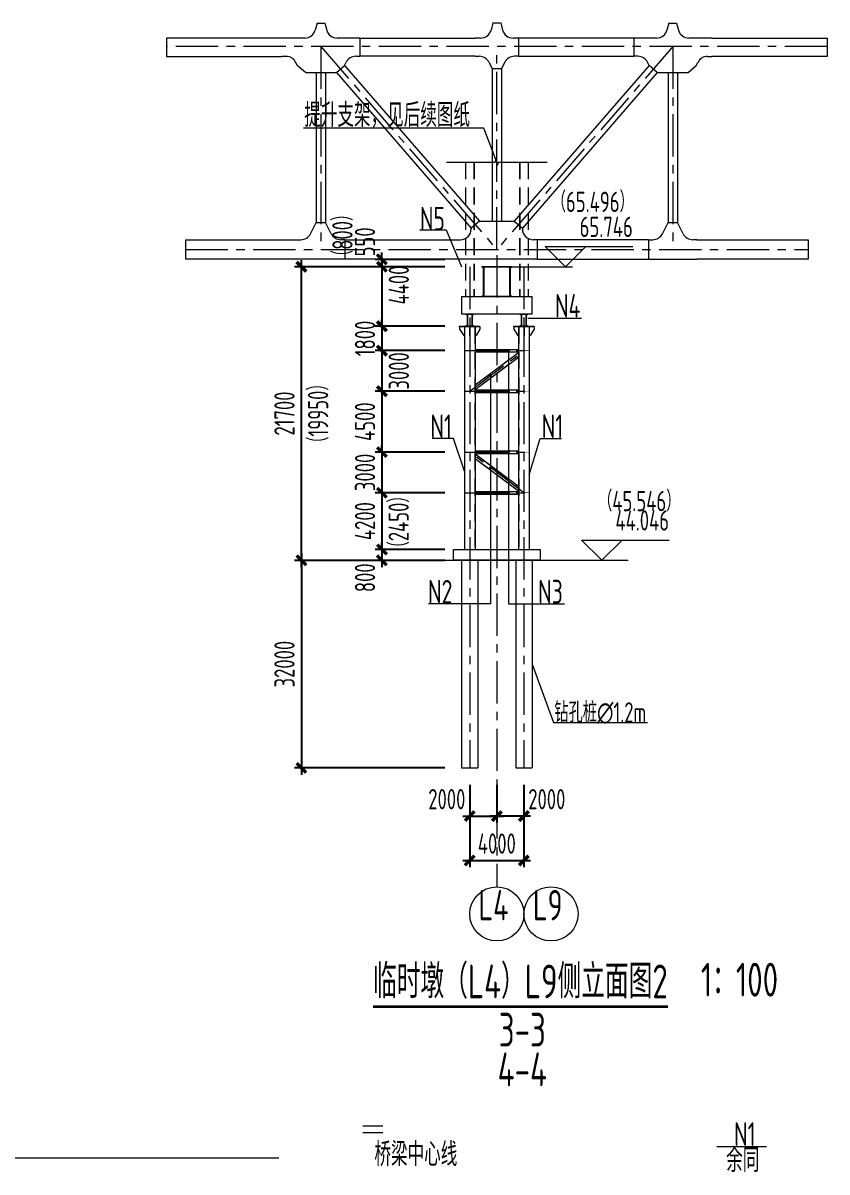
# Model space of a CAD drawing. Extents: x -2876908 to 633791, y -1383861 to 872234.
# Drawn here: x -1448369 to -1388950, y -783567 to -698629 of the extents above; entities that cross this region are included whole.
import ezdxf
from ezdxf.enums import TextEntityAlignment as Align

# ---------------------------------------------------------------- set-up
doc = ezdxf.new("R2010")
doc.units = 0
doc.header["$LTSCALE"] = 5
doc.header["$MEASUREMENT"] = 0
for name, pattern in [('CENTER', [2, 1.25, -0.25, 0.25, -0.25]), ('DASH', [0.35, 0.25, -0.1]), ('DASHED', [0.75, 0.5, -0.25])]:
    doc.linetypes.add(name, pattern=pattern)
doc.layers.get('0').update_dxf_attribs({"linetype": 'CONTINUOUS', "lineweight": 25})
doc.layers.get('DEFPOINTS').update_dxf_attribs({"color": 35, "linetype": 'CONTINUOUS', "lineweight": 13})
for name, color, linetype, lineweight in [('3中心线', 6, 'CENTER', 18), ('4虚线', 2, 'DASHED', 18), ('5标注', 3, 'CONTINUOUS', 15), ('6文本', 7, 'CONTINUOUS', 15), ('7边界线', 8, 'CONTINUOUS', 15), ('8轮廓线', 4, 'CONTINUOUS', 15), ('DIM', 3, 'CONTINUOUS', 0), ('REIND', 1, 'CONTINUOUS', 0), ('THIN', 7, 'CONTINUOUS', 0)]:
    doc.layers.add(name, color=color, linetype=linetype, lineweight=lineweight)
doc.layers.add('M_Dim', color=3, linetype='CONTINUOUS')
doc.styles.add('TSSD_Dimension', font='tssdeng.shx', dxfattribs={"width": 0.7, "bigfont": 'hztxt.shx'})
doc.styles.add('TSSD_NORM', font='tssdeng.shx', dxfattribs={"width": 0.7, "bigfont": 'hztxt.shx'})
doc.dimstyles.new('SJSYB-(50)$7', dxfattribs={"dimscale": 50, "dimtxt": 3.5, "dimasz": 1.5, "dimexe": 1, "dimexo": 1, "dimgap": 0.65, "dimtad": 1, "dimdec": 0, "dimzin": 0, "dimdsep": 46, "dimtxsty": 'TSSD_NORM', "dimblk": 'OBLIQUE', "dimcen": 0, "dimclrd": 256, "dimclre": 256, "dimclrt": 7, "dimadec": 0, "dimazin": 0, "dimtfac": 1, "dimtdec": 0, "dimtmove": 1, "dimatfit": 3, "dimldrblk": 'NONE', "dimfxl": 4, "dimfxlon": 1, "dimtolj": 1, "dimtzin": 0, "dimlwd": -1, "dimlwe": -1, "dimarcsym": 0})
doc.dimstyles.new('TSSD_100_100', dxfattribs={"dimtxt": 300, "dimasz": 100, "dimexe": 100, "dimexo": 250, "dimgap": 100, "dimtad": 1, "dimdec": 0, "dimzin": 0, "dimdsep": 46, "dimtxsty": 'TSSD_Dimension', "dimblk": 'ARCHTICK', "dimblk1": 'ARCHTICK', "dimblk2": 'ARCHTICK', "dimcen": 0, "dimdle": 100, "dimclrt": 7, "dimadec": 0, "dimazin": 0, "dimtfac": 1, "dimtdec": 0, "dimtix": 1, "dimtmove": 2, "dimatfit": 3, "dimfxl": 1, "dimtolj": 1, "dimtzin": 0, "dimarcsym": 0})

# ---------------------------------------------------------------- blocks, each defined once
blk = doc.blocks.new('LD')
at = {"layer": '3中心线', "ltscale": 500}
for p, q in [((-1150479, 4371), (-1199282, 4371)), ((-1187880, 4371), (-1174880, -10629)), ((-1187880, 4371), (-1187880, -10629)), ((-1174880, -10629), (-1174880, 4371)), ((-1161880, 4371), (-1174880, -10629)), ((-1161880, 4371), (-1161880, -10629)), ((-1197887, -10629), (-1151874, -10629))]:
    blk.add_line(p, q, dxfattribs=at)
at = {"layer": '8轮廓线'}
for p, q in [((-1188165, 6114), (-1188307, 5589)), ((-1188165, 6114), (-1187596, 6114)), ((-1187596, 6114), (-1187455, 5593)), ((-1175165, 6118), (-1175307, 5593)), ((-1175165, 6118), (-1174596, 6118)), ((-1174596, 6118), (-1174454, 5593)), ((-1162165, 6114), (-1162306, 5593)), ((-1162165, 6114), (-1161596, 6114)), ((-1161596, 6114), (-1161454, 5589)), ((-1189079, 4999), (-1199282, 4999)), ((-1199282, 4999), (-1199282, 3649)), ((-1185001, 5003), (-1186682, 5003)), ((-1185001, 5003), (-1176479, 5003)), ((-1185001, 5003), (-1185001, 3653)), ((-1176079, 5003), (-1176479, 5003)), ((-1173282, 5003), (-1173681, 5003)), ((-1164760, 5003), (-1173282, 5003)), ((-1173282, 5003), (-1173282, 3653)), ((-1163078, 5003), (-1164760, 5003)), ((-1164760, 5003), (-1164760, 3653)), ((-1159003, 4999), (-1160681, 4999)), ((-1159003, 4999), (-1150479, 4999)), ((-1150479, 4999), (-1150479, 3649)), ((-1199282, 3649), (-1190758, 3649)), ((-1190458, 3649), (-1190758, 3649)), ((-1185301, 3653), (-1185001, 3653)), ((-1176479, 3653), (-1185001, 3653)), ((-1176479, 3653), (-1176179, 3653)), ((-1173282, 3653), (-1173582, 3653)), ((-1173282, 3653), (-1164760, 3653)), ((-1164460, 3653), (-1164760, 3653)), ((-1159303, 3649), (-1159003, 3649)), ((-1150479, 3649), (-1159003, 3649)), ((-1189624, 2970), (-1189742, 3206)), ((-1189019, 2446), (-1189624, 2970)), ((-1186741, 2446), (-1186137, 2970)), ((-1186137, 2970), (-1186016, 3210)), ((-1186137, 2970), (-1176169, -8531)), ((-1175463, 3210), (-1175230, 2744)), ((-1175230, 2744), (-1175230, -8531)), ((-1175230, 2744), (-1174530, 2744)), ((-1174297, 3210), (-1174530, 2744)), ((-1174530, 2744), (-1174530, -8531)), ((-1163624, 2970), (-1173591, -8531)), ((-1163624, 2970), (-1163744, 3210)), ((-1163019, 2446), (-1163624, 2970)), ((-1160741, 2446), (-1160137, 2970)), ((-1160137, 2970), (-1160018, 3206)), ((-1189019, 2446), (-1186741, 2446)), ((-1188230, 2446), (-1188230, -8636)), ((-1187530, 2446), (-1187530, -8636)), ((-1186741, 2446), (-1176774, -9055)), ((-1163019, 2446), (-1172987, -9055)), ((-1163019, 2446), (-1160741, 2446)), ((-1162230, 2446), (-1162230, -8636)), ((-1161530, 2446), (-1161530, -8636)), ((-1188644, -9463), (-1188230, -8636)), ((-1188230, -8636), (-1187530, -8636)), ((-1187117, -9463), (-1187530, -8636)), ((-1176169, -8531), (-1176774, -9055)), ((-1176774, -9055), (-1176774, -9105)), ((-1176169, -8531), (-1173591, -8531)), ((-1173591, -8531), (-1172987, -9055)), ((-1172987, -9055), (-1172987, -9105)), ((-1162644, -9463), (-1162230, -8636)), ((-1162230, -8636), (-1161530, -8636)), ((-1161117, -9463), (-1161530, -8636)), ((-1197887, -9905), (-1197887, -11353)), ((-1197887, -9905), (-1189659, -9905)), ((-1189659, -9905), (-1189359, -9905)), ((-1186101, -9905), (-1186401, -9905)), ((-1186101, -9905), (-1186101, -11353)), ((-1186101, -9905), (-1177874, -9905)), ((-1177874, -9905), (-1177574, -9905)), ((-1171887, -9905), (-1172187, -9905)), ((-1171887, -9905), (-1171887, -11353)), ((-1163659, -9905), (-1171887, -9905)), ((-1163659, -9905), (-1163359, -9905)), ((-1163659, -9905), (-1163659, -11353)), ((-1160101, -9905), (-1160401, -9905)), ((-1160101, -9905), (-1151874, -9905)), ((-1151874, -9905), (-1151874, -11353)), ((-1186101, -11353), (-1197887, -11353)), ((-1171887, -11353), (-1186101, -11353)), ((-1171887, -11353), (-1160101, -11353)), ((-1151874, -11353), (-1160101, -11353))]:
    blk.add_line(p, q, dxfattribs=at)
for centre, start, end in [((-1189079, 5799), 270, 344.82495), ((-1186682, 5803), 195.17505, 270), ((-1176079, 5803), 270, 344.82495), ((-1173681, 5803), 195.17505, 270), ((-1163078, 5803), 270, 344.82495), ((-1160681, 5799), 195.17505, 270), ((-1190458, 2849), 26.56505, 90), ((-1185301, 2853), 90, 153.43495), ((-1176179, 2853), 26.56505, 90), ((-1173582, 2853), 90, 153.43495), ((-1164460, 2853), 26.56505, 90), ((-1159303, 2849), 90, 153.43495), ((-1177574, -9105), 269.99825, 0), ((-1172187, -9105), 180, 270.00175), ((-1189359, -9105), 270, 333.43495), ((-1186401, -9105), 206.56505, 270), ((-1163359, -9105), 270, 333.43495), ((-1160401, -9105), 206.56505, 270)]:
    blk.add_arc(centre, 800, start, end, dxfattribs=at)
blk = doc.blocks.new('_ArchTick')
at = {"color": 0, "linetype": 'ByBlock', "const_width": 0.5}
blk.add_lwpolyline([(-0.71, -0.71), (0.71, 0.71)], dxfattribs=at)
blk = doc.blocks.new('*D2464')
at = {"layer": 'DEFPOINTS', "color": 0, "transparency": 16777216}
for p in [(-1415952, -722851), (-1421843, -725851), (-1415952, -725851)]:
    blk.add_point(p, dxfattribs=at)
at = {"layer": 'DIM', "color": 0, "lineweight": -2, "transparency": 16777216}
for p, q in [((-1421843, -722351), (-1421843, -726351)), ((-1417202, -722851), (-1422343, -722851)), ((-1417202, -725851), (-1422343, -725851))]:
    blk.add_line(p, q, dxfattribs=at)
at = {"layer": 'DIM', "color": 0, "lineweight": -2, "transparency": 16777216, "xscale": 500, "yscale": 500, "zscale": 500}
for p, rotation in [((-1421843, -722851), 90), ((-1421843, -725851), 270)]:
    blk.add_blockref('_ArchTick', p, dxfattribs=dict(at, rotation=rotation))
at = {"layer": 'DIM', "color": 7, "transparency": 16777216, "insert": (-1420593, -724351), "char_height": 1500, "attachment_point": 5, "rotation": 90, "style": 'TSSD_Dimension'}
blk.add_mtext('\\A1;3000', dxfattribs=at)
blk = doc.blocks.new('*D2465')
at = {"layer": 'DEFPOINTS', "color": 0, "transparency": 16777216}
for p in [(-1421843, -716101), (-1415952, -716101), (-1415952, -716651)]:
    blk.add_point(p, dxfattribs=at)
at = {"layer": 'DIM', "color": 0, "lineweight": -2, "transparency": 16777216}
for p, q in [((-1421843, -716101), (-1421843, -715601)), ((-1417202, -716101), (-1422343, -716101)), ((-1417202, -716651), (-1422343, -716651)), ((-1421843, -716651), (-1421843, -716101)), ((-1421843, -716651), (-1421843, -717151))]:
    blk.add_line(p, q, dxfattribs=at)
at = {"layer": 'DIM', "color": 0, "lineweight": -2, "transparency": 16777216, "xscale": 500, "yscale": 500, "zscale": 500}
for p, rotation in [((-1421843, -716101), 270), ((-1421843, -716651), 90)]:
    blk.add_blockref('_ArchTick', p, dxfattribs=dict(at, rotation=rotation))
at = {"layer": 'DIM', "color": 7, "transparency": 16777216, "insert": (-1423093, -714810), "char_height": 1500, "attachment_point": 5, "rotation": 90, "style": 'TSSD_Dimension'}
blk.add_mtext('\\A1;550', dxfattribs=at)
blk = doc.blocks.new('*D2466')
at = {"layer": 'DEFPOINTS', "color": 0, "transparency": 16777216}
for p in [(-1427794, -716651), (-1415952, -716651), (-1415952, -738351)]:
    blk.add_point(p, dxfattribs=at)
at = {"layer": 'DIM', "color": 0, "lineweight": -2, "transparency": 16777216}
for p, q in [((-1417202, -716651), (-1428294, -716651)), ((-1427794, -738851), (-1427794, -716151)), ((-1417202, -738351), (-1428294, -738351))]:
    blk.add_line(p, q, dxfattribs=at)
at = {"layer": 'DIM', "color": 0, "lineweight": -2, "transparency": 16777216, "xscale": 500, "yscale": 500, "zscale": 500}
for p, rotation in [((-1427794, -716651), 90), ((-1427794, -738351), 270)]:
    blk.add_blockref('_ArchTick', p, dxfattribs=dict(at, rotation=rotation))
at = {"layer": 'DIM', "color": 7, "transparency": 16777216, "insert": (-1429044, -727501), "char_height": 1500, "attachment_point": 5, "rotation": 90, "style": 'TSSD_Dimension'}
blk.add_mtext('\\A1;21700', dxfattribs=at)
blk = doc.blocks.new('*D2467')
at = {"layer": 'DEFPOINTS', "color": 0, "transparency": 16777216}
for p in [(-1415352, -753697), (-1413352, -753697), (-1413352, -757260)]:
    blk.add_point(p, dxfattribs=at)
at = {"layer": 'DIM', "color": 0, "lineweight": -2, "transparency": 16777216}
for p, q in [((-1415352, -754947), (-1415352, -757760)), ((-1413352, -754947), (-1413352, -757760)), ((-1415852, -757260), (-1412852, -757260))]:
    blk.add_line(p, q, dxfattribs=at)
at = {"layer": 'DIM', "color": 0, "lineweight": -2, "transparency": 16777216, "xscale": 500, "yscale": 500, "zscale": 500, "rotation": 180}
blk.add_blockref('_ArchTick', (-1415352, -757260), dxfattribs=at)
at = {"layer": 'DIM', "color": 0, "lineweight": -2, "transparency": 16777216, "xscale": 500, "yscale": 500, "zscale": 500}
blk.add_blockref('_ArchTick', (-1413352, -757260), dxfattribs=at)
at = {"layer": 'DIM', "color": 7, "transparency": 16777216, "insert": (-1417046, -756010), "char_height": 1500, "attachment_point": 5, "style": 'TSSD_Dimension'}
blk.add_mtext('\\A1;2000', dxfattribs=at)
blk = doc.blocks.new('*D2468')
at = {"layer": 'DEFPOINTS', "color": 0, "transparency": 16777216}
for p in [(-1413352, -753697), (-1411352, -753697), (-1413352, -757260)]:
    blk.add_point(p, dxfattribs=at)
at = {"layer": 'DIM', "color": 0, "lineweight": -2, "transparency": 16777216}
for p, q in [((-1413352, -754947), (-1413352, -757760)), ((-1411352, -754947), (-1411352, -757760)), ((-1410852, -757260), (-1413852, -757260))]:
    blk.add_line(p, q, dxfattribs=at)
at = {"layer": 'DIM', "color": 0, "lineweight": -2, "transparency": 16777216, "xscale": 500, "yscale": 500, "zscale": 500, "rotation": 180}
blk.add_blockref('_ArchTick', (-1413352, -757260), dxfattribs=at)
at = {"layer": 'DIM', "color": 0, "lineweight": -2, "transparency": 16777216, "xscale": 500, "yscale": 500, "zscale": 500}
blk.add_blockref('_ArchTick', (-1411352, -757260), dxfattribs=at)
at = {"layer": 'DIM', "color": 7, "transparency": 16777216, "insert": (-1409657, -756010), "char_height": 1500, "attachment_point": 5, "style": 'TSSD_Dimension'}
blk.add_mtext('\\A1;2000', dxfattribs=at)
blk = doc.blocks.new('*D2469')
at = {"layer": 'DEFPOINTS', "color": 0, "transparency": 16777216}
for p in [(-1415352, -753697), (-1411352, -753697), (-1411352, -760539)]:
    blk.add_point(p, dxfattribs=at)
at = {"layer": 'DIM', "color": 0, "lineweight": -2, "transparency": 16777216}
for p, q in [((-1415352, -754947), (-1415352, -761039)), ((-1411352, -754947), (-1411352, -761039)), ((-1415852, -760539), (-1410852, -760539))]:
    blk.add_line(p, q, dxfattribs=at)
at = {"layer": 'DIM', "color": 0, "lineweight": -2, "transparency": 16777216, "xscale": 500, "yscale": 500, "zscale": 500, "rotation": 180}
blk.add_blockref('_ArchTick', (-1415352, -760539), dxfattribs=at)
at = {"layer": 'DIM', "color": 0, "lineweight": -2, "transparency": 16777216, "xscale": 500, "yscale": 500, "zscale": 500}
blk.add_blockref('_ArchTick', (-1411352, -760539), dxfattribs=at)
at = {"layer": 'DIM', "color": 7, "transparency": 16777216, "insert": (-1413352, -759289), "char_height": 1500, "attachment_point": 5, "style": 'TSSD_Dimension'}
blk.add_mtext('\\A1;4000', dxfattribs=at)
blk = doc.blocks.new('_None')
blk = doc.blocks.new('_Oblique')
at = {"color": 0, "linetype": 'ByBlock', "lineweight": -2}
blk.add_line((-0.5, -0.5), (0.5, 0.5), dxfattribs=at)
blk = doc.blocks.new('*D2470')
at = {"layer": 'DEFPOINTS', "color": 0, "transparency": 16777216}
for p in [(-1415952, -716651), (-1421843, -721051), (-1415952, -721051)]:
    blk.add_point(p, dxfattribs=at)
at = {"layer": 'DIM', "color": 0, "lineweight": -2, "transparency": 16777216}
for p, q in [((-1417202, -716651), (-1422343, -716651)), ((-1421843, -716151), (-1421843, -721551)), ((-1417202, -721051), (-1422343, -721051))]:
    blk.add_line(p, q, dxfattribs=at)
at = {"layer": 'DIM', "color": 0, "lineweight": -2, "transparency": 16777216, "xscale": 500, "yscale": 500, "zscale": 500}
for p, rotation in [((-1421843, -716651), 90), ((-1421843, -721051), 270)]:
    blk.add_blockref('_ArchTick', p, dxfattribs=dict(at, rotation=rotation))
at = {"layer": 'DIM', "color": 7, "transparency": 16777216, "insert": (-1420593, -718001), "char_height": 1500, "attachment_point": 5, "rotation": 90, "style": 'TSSD_Dimension'}
blk.add_mtext('\\A1;4400', dxfattribs=at)
blk = doc.blocks.new('*D2471')
at = {"layer": 'DEFPOINTS', "color": 0, "transparency": 16777216}
for p in [(-1415952, -721051), (-1421843, -722851), (-1415952, -722851)]:
    blk.add_point(p, dxfattribs=at)
at = {"layer": 'DIM', "color": 0, "lineweight": -2, "transparency": 16777216}
for p, q in [((-1417202, -721051), (-1422343, -721051)), ((-1421843, -721051), (-1421843, -720551)), ((-1421843, -721051), (-1421843, -722851)), ((-1417202, -722851), (-1422343, -722851)), ((-1421843, -722851), (-1421843, -723351))]:
    blk.add_line(p, q, dxfattribs=at)
at = {"layer": 'DIM', "color": 0, "lineweight": -2, "transparency": 16777216, "xscale": 500, "yscale": 500, "zscale": 500}
for p, rotation in [((-1421843, -721051), 270), ((-1421843, -722851), 90)]:
    blk.add_blockref('_ArchTick', p, dxfattribs=dict(at, rotation=rotation))
at = {"layer": 'DIM', "color": 7, "transparency": 16777216, "insert": (-1423093, -721951), "char_height": 1500, "attachment_point": 5, "rotation": 90, "style": 'TSSD_Dimension'}
blk.add_mtext('\\A1;1800', dxfattribs=at)
blk = doc.blocks.new('*D2472')
at = {"layer": 'DEFPOINTS', "color": 0, "transparency": 16777216}
for p in [(-1415952, -725851), (-1421843, -730351), (-1415952, -730351)]:
    blk.add_point(p, dxfattribs=at)
at = {"layer": 'DIM', "color": 0, "lineweight": -2, "transparency": 16777216}
for p, q in [((-1421843, -725351), (-1421843, -730851)), ((-1417202, -725851), (-1422343, -725851)), ((-1417202, -730351), (-1422343, -730351))]:
    blk.add_line(p, q, dxfattribs=at)
at = {"layer": 'DIM', "color": 0, "lineweight": -2, "transparency": 16777216, "xscale": 500, "yscale": 500, "zscale": 500}
for p, rotation in [((-1421843, -725851), 90), ((-1421843, -730351), 270)]:
    blk.add_blockref('_ArchTick', p, dxfattribs=dict(at, rotation=rotation))
at = {"layer": 'DIM', "color": 7, "transparency": 16777216, "insert": (-1423093, -728101), "char_height": 1500, "attachment_point": 5, "rotation": 90, "style": 'TSSD_Dimension'}
blk.add_mtext('\\A1;4500', dxfattribs=at)
blk = doc.blocks.new('*D2473')
at = {"layer": 'DEFPOINTS', "color": 0, "transparency": 16777216}
for p in [(-1415952, -730351), (-1421843, -733351), (-1415952, -733351)]:
    blk.add_point(p, dxfattribs=at)
at = {"layer": 'DIM', "color": 0, "lineweight": -2, "transparency": 16777216}
for p, q in [((-1417202, -730351), (-1422343, -730351)), ((-1421843, -730351), (-1421843, -729851)), ((-1421843, -730351), (-1421843, -733351)), ((-1417202, -733351), (-1422343, -733351)), ((-1421843, -733351), (-1421843, -733851))]:
    blk.add_line(p, q, dxfattribs=at)
at = {"layer": 'DIM', "color": 0, "lineweight": -2, "transparency": 16777216, "xscale": 500, "yscale": 500, "zscale": 500}
for p, rotation in [((-1421843, -730351), 270), ((-1421843, -733351), 90)]:
    blk.add_blockref('_ArchTick', p, dxfattribs=dict(at, rotation=rotation))
at = {"layer": 'DIM', "color": 7, "transparency": 16777216, "insert": (-1423093, -731851), "char_height": 1500, "attachment_point": 5, "rotation": 90, "style": 'TSSD_Dimension'}
blk.add_mtext('\\A1;3000', dxfattribs=at)
blk = doc.blocks.new('*D2474')
at = {"layer": 'DEFPOINTS', "color": 0, "transparency": 16777216}
for p in [(-1415952, -733351), (-1421843, -737551), (-1415952, -737551)]:
    blk.add_point(p, dxfattribs=at)
at = {"layer": 'DIM', "color": 0, "lineweight": -2, "transparency": 16777216}
for p, q in [((-1421843, -732851), (-1421843, -738051)), ((-1417202, -733351), (-1422343, -733351)), ((-1417202, -737551), (-1422343, -737551))]:
    blk.add_line(p, q, dxfattribs=at)
at = {"layer": 'DIM', "color": 0, "lineweight": -2, "transparency": 16777216, "xscale": 500, "yscale": 500, "zscale": 500}
for p, rotation in [((-1421843, -733351), 90), ((-1421843, -737551), 270)]:
    blk.add_blockref('_ArchTick', p, dxfattribs=dict(at, rotation=rotation))
at = {"layer": 'DIM', "color": 7, "transparency": 16777216, "insert": (-1423093, -735451), "char_height": 1500, "attachment_point": 5, "rotation": 90, "style": 'TSSD_Dimension'}
blk.add_mtext('\\A1;4200', dxfattribs=at)
blk = doc.blocks.new('*D2475')
at = {"layer": 'DEFPOINTS', "color": 0, "transparency": 16777216}
for p in [(-1415952, -737551), (-1421843, -738351), (-1415952, -738351)]:
    blk.add_point(p, dxfattribs=at)
at = {"layer": 'DIM', "color": 0, "lineweight": -2, "transparency": 16777216}
for p, q in [((-1421843, -737551), (-1421843, -737051)), ((-1417202, -737551), (-1422343, -737551)), ((-1421843, -737551), (-1421843, -738351)), ((-1417202, -738351), (-1422343, -738351)), ((-1421843, -738351), (-1421843, -738851))]:
    blk.add_line(p, q, dxfattribs=at)
at = {"layer": 'DIM', "color": 0, "lineweight": -2, "transparency": 16777216, "xscale": 500, "yscale": 500, "zscale": 500}
for p, rotation in [((-1421843, -737551), 270), ((-1421843, -738351), 90)]:
    blk.add_blockref('_ArchTick', p, dxfattribs=dict(at, rotation=rotation))
at = {"layer": 'DIM', "color": 7, "transparency": 16777216, "insert": (-1423093, -739641), "char_height": 1500, "attachment_point": 5, "rotation": 90, "style": 'TSSD_Dimension'}
blk.add_mtext('\\A1;800', dxfattribs=at)
blk = doc.blocks.new('*D2476')
at = {"layer": 'DEFPOINTS', "color": 0, "transparency": 16777216}
for p in [(-1415952, -738351), (-1427794, -753697), (-1415952, -753697)]:
    blk.add_point(p, dxfattribs=at)
at = {"layer": 'DIM', "color": 0, "lineweight": -2, "transparency": 16777216}
for p, q in [((-1427794, -737851), (-1427794, -754197)), ((-1417202, -738351), (-1428294, -738351)), ((-1417202, -753697), (-1428294, -753697))]:
    blk.add_line(p, q, dxfattribs=at)
at = {"layer": 'DIM', "color": 0, "lineweight": -2, "transparency": 16777216, "xscale": 500, "yscale": 500, "zscale": 500}
for p, rotation in [((-1427794, -738351), 90), ((-1427794, -753697), 270)]:
    blk.add_blockref('_ArchTick', p, dxfattribs=dict(at, rotation=rotation))
at = {"layer": 'DIM', "color": 7, "transparency": 16777216, "insert": (-1429044, -746024), "char_height": 1500, "attachment_point": 5, "rotation": 90, "style": 'TSSD_Dimension'}
blk.add_mtext('\\A1;32000', dxfattribs=at)

msp = doc.modelspace()

# ---------------------------------------------------------------- linework, layer by layer
at = {"layer": '3中心线', "ltscale": 500}
for p, q in [((-1413351.647, -715796.721), (-1413351.647, -762538.576)), ((-1415351.647, -716650.721), (-1415351.647, -753697.114)), ((-1411351.647, -716650.721), (-1411351.647, -753697.114)), ((-1415666.647, -722850.721), (-1410951.647, -722850.721)), ((-1415351.647, -725850.721), (-1411351.647, -722850.721)), ((-1415666.647, -725850.721), (-1411036.647, -725850.721)), ((-1415666.647, -730350.721), (-1411036.647, -730350.721)), ((-1411351.647, -733350.721), (-1415351.647, -730350.721)), ((-1415666.647, -733350.721), (-1411036.647, -733350.721))]:
    msp.add_line(p, q, dxfattribs=at)
at = {"layer": '4虚线', "ltscale": 500}
for p, q in [((-1415666.647, -708922.573), (-1415666.647, -718850.721)), ((-1415656.647, -708922.573), (-1415656.647, -718850.721)), ((-1415046.647, -708922.573), (-1415046.647, -718850.721)), ((-1415036.647, -708922.573), (-1415036.647, -718850.721)), ((-1411666.647, -708922.573), (-1411666.647, -718850.721)), ((-1411656.647, -708922.573), (-1411656.647, -718850.721)), ((-1411046.647, -708922.573), (-1411046.647, -718850.721)), ((-1411036.647, -708922.573), (-1411036.647, -718850.721)), ((-1415735.647, -721080.721), (-1415735.647, -737550.721)), ((-1414967.647, -721080.721), (-1414967.647, -737550.721)), ((-1411735.647, -721080.721), (-1411735.647, -737550.721)), ((-1410967.647, -721080.721), (-1410967.647, -737550.721)), ((-1414951.647, -722759.721), (-1411751.647, -722759.721)), ((-1414951.647, -722941.721), (-1411751.647, -722941.721)), ((-1414951.647, -725390.096), (-1411751.647, -722990.096)), ((-1414951.647, -725711.346), (-1411751.647, -723311.346)), ((-1414951.647, -725759.721), (-1411751.647, -725759.721)), ((-1414951.647, -725941.721), (-1411751.647, -725941.721)), ((-1414951.647, -730259.721), (-1411751.647, -730259.721)), ((-1414951.647, -730441.721), (-1411751.647, -730441.721)), ((-1414951.647, -730490.096), (-1411751.647, -732890.096)), ((-1414951.647, -730811.346), (-1411751.647, -733211.346)), ((-1414951.647, -733259.721), (-1411751.647, -733259.721)), ((-1414951.647, -733441.721), (-1411751.647, -733441.721))]:
    msp.add_line(p, q, dxfattribs=at)
at = {"layer": '5标注'}
for p, q in [((-1414306.966, -706405.527), (-1427636.217, -706405.527)), ((-1413351.647, -708922.573), (-1414306.966, -706405.527)), ((-1419039.769, -713923.334), (-1417095.726, -713923.334)), ((-1417095.726, -713923.334), (-1415951.647, -716650.721)), ((-1411051.647, -720445.851), (-1407099.215, -720445.851)), ((-1409155.043, -750336.921), (-1402225.495, -750336.921)), ((-1397083.831, -781673.351), (-1393430.118, -781673.351)), ((-1429462.071, -782538.736), (-1452145.256, -782538.736))]:
    msp.add_line(p, q, dxfattribs=at)
at = {"layer": '5标注', "linetype": 'DASH', "ltscale": 100, "const_width": 30, "flags": 128}
for points in [[(-1415751.647, -722850.721), (-1414951.647, -722850.721)], [(-1411751.647, -722850.721), (-1410951.647, -722850.721)], [(-1415751.647, -725850.721), (-1414951.647, -725850.721)], [(-1411751.647, -725850.721), (-1410951.647, -725850.721)], [(-1415751.647, -730350.721), (-1414951.647, -730350.721)], [(-1411751.647, -730350.721), (-1410951.647, -730350.721)], [(-1415751.647, -733350.721), (-1414951.647, -733350.721)], [(-1411751.647, -733350.721), (-1410951.647, -733350.721)]]:
    msp.add_lwpolyline(points, dxfattribs=at)
at = {"layer": '5标注'}
for points in [[(-1412486.895, -722850.721), (-1412486.895, -741577.646), (-1408344.134, -741577.646)], [(-1413822.851, -724704.124), (-1413822.851, -741577.646), (-1418388.953, -741577.646)], [(-1410751.647, -746023.918), (-1409155.043, -750336.921)]]:
    msp.add_lwpolyline(points, dxfattribs=at)
for centre in [(-1413351.647, -764488.576), (-1409351.647, -764488.576)]:
    msp.add_circle(centre, 2000, dxfattribs=at)
at = {"layer": '6文本'}
for points in [[(-1415651.647, -721050.721), (-1415051.647, -721050.721), (-1415051.647, -721020.721), (-1415151.647, -721020.721), (-1415151.647, -720180.721), (-1415051.647, -720180.721), (-1415051.647, -720150.721), (-1415651.647, -720150.721), (-1415651.647, -720180.721), (-1415551.647, -720180.721), (-1415551.647, -721020.721), (-1415651.647, -721020.721)], [(-1415521.647, -721020.721), (-1415181.647, -721020.721), (-1415181.647, -720180.721), (-1415521.647, -720180.721)], [(-1411651.647, -721050.721), (-1411051.647, -721050.721), (-1411051.647, -721020.721), (-1411151.647, -721020.721), (-1411151.647, -720180.721), (-1411051.647, -720180.721), (-1411051.647, -720150.721), (-1411651.647, -720150.721), (-1411651.647, -720180.721), (-1411551.647, -720180.721), (-1411551.647, -721020.721), (-1411651.647, -721020.721)], [(-1411521.647, -721020.721), (-1411181.647, -721020.721), (-1411181.647, -720180.721), (-1411521.647, -720180.721)]]:
    msp.add_lwpolyline(points, close=True, dxfattribs=at)
at = {"layer": '7边界线'}
msp.add_line((-1424705.441, -738350.721), (-1403639.647, -738350.721), dxfattribs=at)
at = {"layer": '8轮廓线'}
for p, q in [((-1415951.647, -718850.721), (-1410751.647, -718850.721)), ((-1415951.647, -718850.721), (-1415951.647, -720150.721)), ((-1410751.647, -718880.721), (-1415951.647, -718880.721)), ((-1410751.647, -720150.721), (-1410751.647, -718850.721)), ((-1415951.647, -720120.721), (-1410751.647, -720120.721)), ((-1410751.647, -720150.721), (-1415951.647, -720150.721)), ((-1416101.647, -721080.721), (-1416101.647, -721050.721)), ((-1416101.647, -721050.721), (-1414601.647, -721050.721)), ((-1414601.647, -721080.721), (-1416101.647, -721080.721)), ((-1416101.647, -721080.721), (-1416101.647, -721250.721)), ((-1415751.647, -721050.721), (-1414951.647, -721050.721)), ((-1415751.647, -721080.721), (-1415751.647, -737550.721)), ((-1415361.647, -721080.721), (-1415361.647, -721730.721)), ((-1415341.647, -721080.721), (-1415341.647, -721730.721)), ((-1414951.647, -721080.721), (-1414951.647, -737550.721)), ((-1414601.647, -721080.721), (-1414601.647, -721050.721)), ((-1414601.647, -721080.721), (-1414601.647, -721250.721)), ((-1412101.647, -721080.721), (-1412101.647, -721050.721)), ((-1412101.647, -721050.721), (-1410601.647, -721050.721)), ((-1410601.647, -721080.721), (-1412101.647, -721080.721)), ((-1412101.647, -721080.721), (-1412101.647, -721250.721)), ((-1411751.647, -721050.721), (-1410951.647, -721050.721)), ((-1411751.647, -721050.721), (-1410951.647, -721050.721)), ((-1411751.647, -721080.721), (-1411751.647, -737550.721)), ((-1411361.647, -721080.721), (-1411361.647, -721730.721)), ((-1411341.647, -721080.721), (-1411341.647, -721730.721)), ((-1410951.647, -721080.721), (-1410951.647, -737550.721)), ((-1410601.647, -721080.721), (-1410601.647, -721050.721)), ((-1410601.647, -721080.721), (-1410601.647, -721250.721)), ((-1416101.647, -721250.721), (-1415801.647, -721730.721)), ((-1415801.647, -721730.721), (-1415751.647, -721730.721)), ((-1415341.647, -721730.721), (-1415361.647, -721730.721)), ((-1414885.943, -721730.721), (-1414951.647, -721730.721)), ((-1414601.647, -721250.721), (-1414885.943, -721730.721)), ((-1412101.647, -721250.721), (-1411801.647, -721730.721)), ((-1411801.647, -721730.721), (-1411751.647, -721730.721)), ((-1411341.647, -721730.721), (-1411361.647, -721730.721)), ((-1410885.943, -721730.721), (-1410951.647, -721730.721)), ((-1410601.647, -721250.721), (-1410885.943, -721730.721)), ((-1414951.647, -722753.721), (-1411751.647, -722753.721)), ((-1414951.647, -722947.721), (-1411751.647, -722947.721)), ((-1414951.647, -725380.096), (-1411751.647, -722980.096)), ((-1414951.647, -725721.346), (-1411751.647, -723321.346)), ((-1414951.647, -725753.721), (-1411751.647, -725753.721)), ((-1414951.647, -725947.721), (-1411751.647, -725947.721)), ((-1414951.647, -730253.721), (-1411751.647, -730253.721)), ((-1414951.647, -730447.721), (-1411751.647, -730447.721)), ((-1414951.647, -730480.096), (-1411751.647, -732880.096)), ((-1414951.647, -730821.346), (-1411751.647, -733221.346)), ((-1414951.647, -733253.721), (-1411751.647, -733253.721)), ((-1414951.647, -733447.721), (-1411751.647, -733447.721)), ((-1415951.647, -738350.721), (-1415951.647, -753697.114)), ((-1414751.647, -738350.721), (-1414751.647, -753697.114)), ((-1411951.647, -738350.721), (-1411951.647, -753697.114)), ((-1410751.647, -738350.721), (-1410751.647, -753697.114)), ((-1415951.647, -753697.114), (-1414751.647, -753697.114)), ((-1411951.647, -753697.114), (-1410751.647, -753697.114))]:
    msp.add_line(p, q, dxfattribs=at)
for points in [[(-1414451.647, -718850.721), (-1412251.647, -718850.721), (-1412251.647, -718820.721), (-1412351.647, -718820.721), (-1412351.647, -716680.721), (-1412251.647, -716680.721), (-1412251.647, -716650.721), (-1414451.647, -716650.721), (-1414451.647, -716680.721), (-1414351.647, -716680.721), (-1414351.647, -718820.721), (-1414451.647, -718820.721)], [(-1414321.647, -718820.721), (-1412381.647, -718820.721), (-1412381.647, -716680.721), (-1414321.647, -716680.721)], [(-1416551.647, -738350.721), (-1416551.647, -737550.721), (-1410151.647, -737550.721), (-1410151.647, -738350.721)]]:
    msp.add_lwpolyline(points, close=True, dxfattribs=at)
at = {"layer": 'M_Dim'}
msp.add_lwpolyline([(-1422498.727, -771352.291, 200, 200, 0), (-1400698.62, -771352.291, 200, 200, 0)], format="xyseb", dxfattribs=at)
at = {"layer": 'REIND', "const_width": 100}
for points in [[(-1412536.895, -722850.721, 1), (-1412436.895, -722850.721, 1)], [(-1413872.851, -724704.124, 1), (-1413772.851, -724704.124, 1)], [(-1412536.895, -725850.721, 1), (-1412436.895, -725850.721, 1)], [(-1412536.895, -730350.721, 1), (-1412436.895, -730350.721, 1)], [(-1413872.851, -731497.318, 1), (-1413772.851, -731497.318, 1)], [(-1412536.895, -733350.721, 1), (-1412436.895, -733350.721, 1)]]:
    msp.add_lwpolyline(points, format="xyb", close=True, dxfattribs=at)
at = {"layer": 'THIN'}
for p, q in [((-1408270.248, -716650.721), (-1409770.248, -715150.721)), ((-1409770.248, -715150.721), (-1406770.248, -715150.721)), ((-1408270.248, -716650.721), (-1406770.248, -715150.721)), ((-1406770.248, -715150.721), (-1403303.902, -715150.721)), ((-1412251.647, -716650.721), (-1407752.845, -716650.721)), ((-1405589.181, -738350.721), (-1407089.181, -736850.721)), ((-1407089.181, -736850.721), (-1404089.181, -736850.721)), ((-1405589.181, -738350.721), (-1404089.181, -736850.721)), ((-1404089.181, -736850.721), (-1400622.834, -736850.721)), ((-1408070.58, -738350.721), (-1404089.181, -738350.721)), ((-1421764.172, -780180.968), (-1423264.172, -780180.968)), ((-1421764.172, -780680.968), (-1423264.172, -780680.968))]:
    msp.add_line(p, q, dxfattribs=at)
at = {"layer": 'THIN', "flags": 128}
msp.add_lwpolyline([(-1417078.28, -708922.573), (-1413481.647, -708922.573), (-1413411.647, -708702.573), (-1413291.647, -709142.573), (-1413221.647, -708922.573), (-1409625.014, -708922.573)], dxfattribs=at)

# ---------------------------------------------------------------- block references
at = {"layer": '5标注'}
msp.add_blockref('LD', (-238471.342, -704747.316), dxfattribs=at)

# ---------------------------------------------------------------- texts
at = {"layer": '5标注', "color": 7, "style": 'TSSD_NORM', "width": 0.7}
for s, p in [('N1', (-1395818.046, -781640.851)), ('余同', (-1396400.238, -783563.047))]:
    msp.add_text(s, height=1750, dxfattribs=at).set_placement(p)
at = {"layer": '5标注', "color": 7, "char_height": 1750, "style": 'TSSD_NORM'}
for s, insert, attachment_point in [('提升支架，见后续图纸', (-1415332.572, -706373.027), 9), ('N5', (-1419039.769, -713973.334), 7), ('N4', (-1409055.722, -720413.351), 7), ('N1', (-1416666.242, -729317.742), 9), ('N1', (-1410037.052, -729317.742), 7), ('N2', (-1416636.818, -741545.146), 9), ('N3', (-1410300.64, -741545.146), 7), ('桥梁中心线', (-1422397.972, -783140.95), 7)]:
    msp.add_mtext(s, dxfattribs=dict(at, insert=insert, attachment_point=attachment_point))
at = {"layer": '6文本', "style": 'TSSD_NORM', "width": 0.7}
for s, p in [('临时墩（L4）L9侧立面图2 ', (-1411075.78, -769349.086)), ('1：100', (-1395415.261, -769349.086)), ('3-3', (-1411467.267, -773038.367)), ('4-4', (-1411467.267, -775976.925))]:
    msp.add_text(s, height=2500, dxfattribs=at).set_placement(p, align=Align.MIDDLE)
at = {"layer": 'DIM', "color": 7, "style": 'TSSD_Dimension', "width": 0.7}
for s, height, p in [('（65.496）', 1500, (-1403228.412, -713052.215)), ('65.746', 1500, (-1403303.902, -714900.721)), ('（45.546）', 1500, (-1399782.77, -735168.615)), ('44.046', 1500, (-1400622.834, -736600.721)), ('L4', 2250, (-1412493.172, -765640.335)), ('L9', 2250, (-1408493.172, -765640.335))]:
    msp.add_text(s, height=height, dxfattribs=at).set_placement(p, align=Align.BOTTOM_RIGHT)
msp.add_text('钻孔桩∅1.2m', height=1500, dxfattribs=at).set_placement((-1409099.267, -750336.921))
at = {"layer": 'DIM', "color": 7, "char_height": 1500, "attachment_point": 5, "rotation": 90, "style": 'TSSD_Dimension'}
for s, insert in [('\\A1;（800）', (-1424742.936, -714333.195)), ('\\A1;（19950）', (-1426544.327, -727500.721)), ('\\A1;（2450）', (-1420592.505, -735511.477))]:
    msp.add_mtext(s, dxfattribs=dict(at, insert=insert))

# ---------------------------------------------------------------- dimensions: what is measured, and where the dimension line sits
at = {"layer": 'DIM'}
for base, p1, p2, angle, picture, middle in [((-1421842.505, -716100.721), (-1415951.647, -716650.721), (-1415951.647, -716100.721), 90, '*D2465', (-1423092.505, -714810.336)), ((-1421842.505, -721050.721), (-1415951.647, -716650.721), (-1415951.647, -721050.721), 90, '*D2470', (-1420592.505, -718000.721)), ((-1421842.505, -725850.721), (-1415951.647, -722850.721), (-1415951.647, -725850.721), 90, '*D2464', (-1420592.505, -724350.721)), ((-1421842.505, -738350.721), (-1415951.647, -737550.721), (-1415951.647, -738350.721), 90, '*D2475', (-1423092.505, -739641.105)), ((-1413351.647, -757259.613), (-1411351.647, -753697.114), (-1413351.647, -753697.114), 180, '*D2468', (-1409657.416, -756009.613))]:
    dim = msp.add_linear_dim(base=base, p1=p1, p2=p2, angle=angle, dimstyle='TSSD_100_100', override={"dimtxt": 1500, "dimasz": 500, "dimexe": 500, "dimexo": 1250, "dimgap": 500, "dimdle": 500}, dxfattribs=at)
    dim.commit()
    dim.dimension.update_dxf_attribs({"geometry": picture, "text_midpoint": middle, "dimtype": 160})
for base, p1, p2, picture, middle in [((-1427794.327, -716650.721), (-1415951.647, -738350.721), (-1415951.647, -716650.721), '*D2466', (-1429044.327, -727500.721)), ((-1421842.505, -722850.721), (-1415951.647, -721050.721), (-1415951.647, -722850.721), '*D2471', (-1423092.505, -721950.721)), ((-1421842.505, -730350.721), (-1415951.647, -725850.721), (-1415951.647, -730350.721), '*D2472', (-1423092.505, -728100.721)), ((-1421842.505, -733350.721), (-1415951.647, -730350.721), (-1415951.647, -733350.721), '*D2473', (-1423092.505, -731850.721)), ((-1421842.505, -737550.721), (-1415951.647, -733350.721), (-1415951.647, -737550.721), '*D2474', (-1423092.505, -735450.721))]:
    dim = msp.add_linear_dim(base=base, p1=p1, p2=p2, angle=90, dimstyle='TSSD_100_100', override={"dimtxt": 1500, "dimasz": 500, "dimexe": 500, "dimexo": 1250, "dimgap": 500, "dimdle": 500}, dxfattribs=at)
    dim.commit()
    dim.dimension.update_dxf_attribs({"geometry": picture, "text_midpoint": middle})
dim = msp.add_linear_dim(base=(-1427794.327, -753697.114), p1=(-1415951.647, -738350.721), p2=(-1415951.647, -753697.114), angle=90, text='32000', dimstyle='TSSD_100_100', override={"dimtxt": 1500, "dimasz": 500, "dimexe": 500, "dimexo": 1250, "dimgap": 500, "dimdle": 500}, dxfattribs=at)
dim.commit()
dim.dimension.update_dxf_attribs({"geometry": '*D2476', "text_midpoint": (-1429044.327, -746023.918)})
dim = msp.add_linear_dim(base=(-1413351.647, -757259.613), p1=(-1415351.647, -753697.114), p2=(-1413351.647, -753697.114), dimstyle='TSSD_100_100', override={"dimtxt": 1500, "dimasz": 500, "dimexe": 500, "dimexo": 1250, "dimgap": 500, "dimdle": 500}, dxfattribs=at)
dim.commit()
dim.dimension.update_dxf_attribs({"geometry": '*D2467', "text_midpoint": (-1417045.878, -756009.613), "dimtype": 160})
dim = msp.add_linear_dim(base=(-1411351.647, -760539.386), p1=(-1415351.647, -753697.114), p2=(-1411351.647, -753697.114), dimstyle='TSSD_100_100', override={"dimtxt": 1500, "dimasz": 500, "dimexe": 500, "dimexo": 1250, "dimgap": 500, "dimdle": 500}, dxfattribs=at)
dim.commit()
dim.dimension.update_dxf_attribs({"geometry": '*D2469', "text_midpoint": (-1413351.647, -759289.386)})

# ---------------------------------------------------------------- leaders
at = {"layer": '5标注', "annotation_type": 0, "has_hookline": 1, "text_width": 1460.577}
for points, hookline_direction in [([(-1415751.647, -731756.851), (-1416558.742, -729350.242), (-1416633.742, -729350.242)], 1), ([(-1410951.647, -732025.851), (-1410144.552, -729350.242), (-1410069.552, -729350.242)], 0)]:
    msp.add_leader(points, dimstyle='SJSYB-(50)$7', override={"dimgap": 0.65, "dimtad": 1}, dxfattribs=dict(at, hookline_direction=hookline_direction))

doc.saveas('drawing.dxf')
